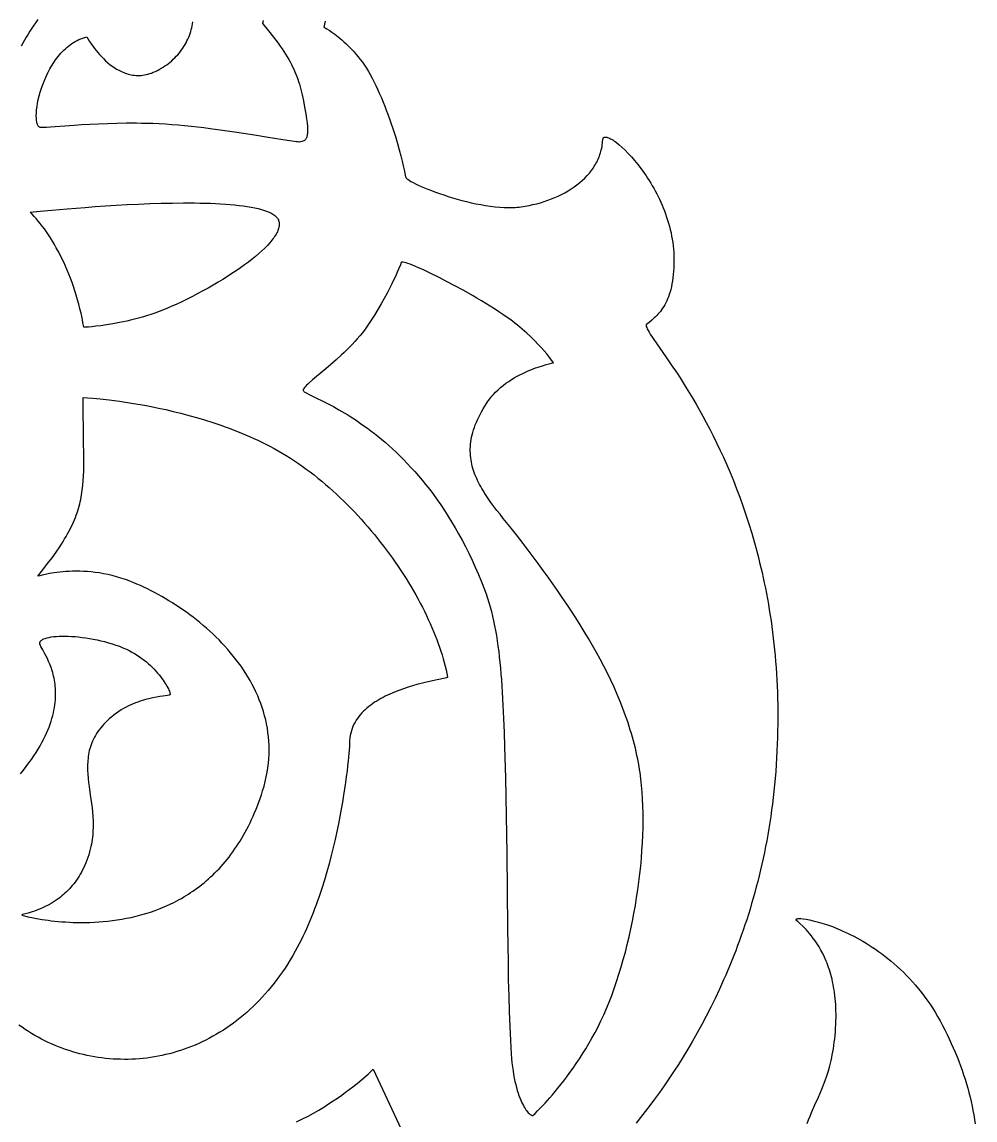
# Model space of a CAD drawing. Extents: x -332 to 348, y -263 to 352.
# Drawn here: x 77.2 to 123.1, y 56 to 108.9 of the extents above; entities that cross this region are included whole.
import ezdxf

# ---------------------------------------------------------------- set-up
doc = ezdxf.new("R2010")
doc.units = 0
doc.layers.add('LAYER_1', color=18, linetype='CONTINUOUS')
doc.layers.add('LAYER_2', color=174, linetype='CONTINUOUS')

msp = doc.modelspace()

# ---------------------------------------------------------------- linework, layer by layer
at = {"layer": 'LAYER_1'}
for points in [[(77.988, 108.974), (77.892, 108.838), (77.798, 108.701), (77.706, 108.561), (77.616, 108.42), (77.527, 108.278), (77.439, 108.134), (77.354, 107.988), (77.27, 107.841), (77.188, 107.692)], [(88.839, 108.939), (88.817, 108.856), (88.81, 108.825), (88.807, 108.8), (88.808, 108.782), (88.813, 108.77), (89.086, 108.435), (89.33, 108.125), (89.442, 107.978), (89.548, 107.835), (89.647, 107.698), (89.741, 107.564), (89.828, 107.433), (89.911, 107.306), (89.988, 107.182), (90.06, 107.059), (90.128, 106.939), (90.192, 106.82), (90.251, 106.702), (90.306, 106.585), (90.358, 106.468), (90.407, 106.35), (90.452, 106.232), (90.495, 106.113), (90.535, 105.992), (90.573, 105.869), (90.609, 105.744), (90.643, 105.616), (90.675, 105.485), (90.706, 105.35), (90.766, 105.067), (90.823, 104.765), (90.881, 104.439), (90.918, 104.207), (90.944, 104.005), (90.96, 103.83), (90.967, 103.68), (90.967, 103.614), (90.965, 103.553), (90.961, 103.498), (90.956, 103.447), (90.949, 103.402), (90.94, 103.36), (90.929, 103.323), (90.917, 103.29), (90.904, 103.261), (90.89, 103.235), (90.874, 103.212), (90.858, 103.193), (90.84, 103.175), (90.822, 103.161), (90.783, 103.137), (90.742, 103.12), (90.699, 103.108), (90.613, 103.087), (90.574, 103.083), (90.516, 103.085), (90.437, 103.091), (90.34, 103.102), (90.092, 103.136), (89.778, 103.186), (88.979, 103.318), (88.506, 103.396), (87.993, 103.478), (87.447, 103.562), (86.874, 103.645), (86.279, 103.724), (85.977, 103.762), (85.671, 103.797), (85.363, 103.831), (85.055, 103.862), (84.746, 103.89), (84.437, 103.915), (84.13, 103.937), (83.824, 103.954), (83.522, 103.968), (83.223, 103.977), (82.979, 103.982), (82.736, 103.984), (82.257, 103.984), (81.791, 103.977), (81.339, 103.964), (80.905, 103.948), (80.492, 103.927), (80.102, 103.905), (79.738, 103.882), (78.599, 103.799), (78.407, 103.786), (78.259, 103.779), (78.156, 103.779), (78.122, 103.781), (78.101, 103.786), (78.076, 103.799), (78.053, 103.816), (78.031, 103.838), (78.011, 103.865), (77.994, 103.897), (77.978, 103.932), (77.964, 103.972), (77.952, 104.015), (77.942, 104.063), (77.933, 104.114), (77.927, 104.168), (77.923, 104.226), (77.919, 104.351), (77.924, 104.488), (77.936, 104.636), (77.956, 104.792), (77.983, 104.957), (78.018, 105.128), (78.061, 105.306), (78.111, 105.487), (78.169, 105.672), (78.235, 105.859), (78.308, 106.046), (78.39, 106.233), (78.479, 106.419), (78.526, 106.511), (78.575, 106.602), (78.627, 106.692), (78.68, 106.781), (78.735, 106.869), (78.792, 106.955), (78.851, 107.039), (78.912, 107.122), (78.975, 107.203), (79.04, 107.282), (79.107, 107.358), (79.176, 107.433), (79.247, 107.505), (79.319, 107.574), (79.394, 107.64), (79.471, 107.704), (79.549, 107.764), (79.63, 107.821), (79.712, 107.875), (79.797, 107.925), (79.883, 107.971), (79.972, 108.014), (80.062, 108.053), (80.155, 108.087), (80.249, 108.117), (80.345, 108.143), (80.41, 108.038), (80.486, 107.919), (80.59, 107.767), (80.651, 107.681), (80.719, 107.59), (80.794, 107.495), (80.874, 107.397), (80.961, 107.298), (81.053, 107.197), (81.151, 107.096), (81.255, 106.997), (81.364, 106.9), (81.478, 106.806), (81.597, 106.717), (81.721, 106.633), (81.785, 106.593), (81.851, 106.555), (81.917, 106.52), (81.984, 106.486), (82.053, 106.454), (82.123, 106.425), (82.193, 106.398), (82.265, 106.373), (82.338, 106.351), (82.412, 106.332), (82.487, 106.317), (82.563, 106.304), (82.64, 106.294), (82.718, 106.288), (82.797, 106.285), (82.877, 106.286), (82.958, 106.29), (83.039, 106.299), (83.122, 106.311), (83.205, 106.328), (83.29, 106.348), (83.375, 106.374), (83.46, 106.403), (83.547, 106.438), (83.646, 106.482), (83.742, 106.528), (83.837, 106.578), (83.929, 106.63), (84.019, 106.685), (84.107, 106.742), (84.192, 106.802), (84.276, 106.865), (84.356, 106.929), (84.435, 106.997), (84.51, 107.066), (84.584, 107.137), (84.654, 107.21), (84.722, 107.285), (84.788, 107.362), (84.85, 107.441), (84.91, 107.522), (84.967, 107.604), (85.022, 107.687), (85.073, 107.772), (85.121, 107.858), (85.167, 107.946), (85.209, 108.035), (85.249, 108.124), (85.285, 108.215), (85.318, 108.307), (85.348, 108.399), (85.375, 108.492), (85.398, 108.586), (85.418, 108.681), (85.434, 108.776), (85.448, 108.871)], [(77.223, 65.872), (77.346, 65.84), (77.507, 65.803), (77.704, 65.761), (77.934, 65.717), (78.196, 65.674), (78.487, 65.632), (78.642, 65.613), (78.804, 65.595), (78.972, 65.578), (79.146, 65.564), (79.326, 65.551), (79.51, 65.541), (79.7, 65.533), (79.894, 65.528), (80.093, 65.526), (80.296, 65.527), (80.503, 65.532), (80.713, 65.54), (80.927, 65.553), (81.144, 65.569), (81.363, 65.591), (81.585, 65.617), (81.809, 65.648), (82.035, 65.685), (82.262, 65.727), (82.491, 65.774), (82.721, 65.828), (82.951, 65.888), (83.182, 65.955), (83.413, 66.029), (83.644, 66.109), (83.875, 66.197), (84.105, 66.292), (84.334, 66.395), (84.562, 66.507), (84.675, 66.565), (84.788, 66.626), (84.901, 66.689), (85.012, 66.754), (85.124, 66.821), (85.235, 66.891), (85.345, 66.963), (85.455, 67.037), (85.564, 67.113), (85.672, 67.192), (85.78, 67.273), (85.886, 67.357), (85.992, 67.443), (86.098, 67.531), (86.202, 67.622), (86.305, 67.716), (86.408, 67.812), (86.509, 67.911), (86.609, 68.012), (86.709, 68.116), (86.807, 68.223), (86.904, 68.332), (87, 68.444), (87.095, 68.559), (87.189, 68.677), (87.281, 68.798), (87.372, 68.922), (87.461, 69.048), (87.55, 69.178), (87.637, 69.31), (87.722, 69.445), (87.806, 69.584), (87.888, 69.726), (87.969, 69.87), (88.049, 70.018), (88.126, 70.169), (88.202, 70.323), (88.277, 70.481), (88.349, 70.641), (88.42, 70.805), (88.489, 70.973), (88.556, 71.143), (88.622, 71.317), (88.685, 71.495), (88.747, 71.676), (88.806, 71.86), (88.873, 72.086), (88.932, 72.311), (88.982, 72.534), (89.024, 72.756), (89.059, 72.976), (89.085, 73.194), (89.104, 73.41), (89.115, 73.625), (89.119, 73.838), (89.116, 74.05), (89.105, 74.259), (89.088, 74.467), (89.064, 74.673), (89.033, 74.877), (88.996, 75.079), (88.953, 75.279), (88.903, 75.477), (88.848, 75.673), (88.786, 75.867), (88.719, 76.059), (88.646, 76.249), (88.568, 76.437), (88.485, 76.622), (88.397, 76.806), (88.303, 76.987), (88.205, 77.165), (88.102, 77.342), (87.995, 77.516), (87.883, 77.687), (87.767, 77.857), (87.648, 78.024), (87.524, 78.188), (87.396, 78.35), (87.265, 78.509), (87.131, 78.666), (86.993, 78.82), (86.852, 78.972), (86.708, 79.121), (86.562, 79.267), (86.412, 79.41), (86.26, 79.551), (86.106, 79.689), (85.95, 79.824), (85.791, 79.956), (85.631, 80.085), (85.468, 80.212), (85.304, 80.335), (85.139, 80.456), (84.972, 80.573), (84.805, 80.688), (84.636, 80.799), (84.466, 80.907), (84.296, 81.012), (84.125, 81.114), (83.953, 81.213), (83.782, 81.308), (83.61, 81.401), (83.439, 81.49), (83.267, 81.575), (83.096, 81.657), (82.925, 81.736), (82.756, 81.811), (82.586, 81.883), (82.418, 81.952), (82.311, 81.993), (82.204, 82.033), (81.991, 82.104), (81.779, 82.168), (81.57, 82.223), (81.363, 82.271), (81.158, 82.312), (80.957, 82.346), (80.759, 82.373), (80.565, 82.394), (80.376, 82.41), (80.19, 82.421), (80.01, 82.427), (79.835, 82.428), (79.665, 82.426), (79.502, 82.42), (79.345, 82.412), (79.194, 82.4), (79.051, 82.386), (78.915, 82.371), (78.787, 82.354), (78.556, 82.317), (78.36, 82.279), (78.203, 82.245), (78.087, 82.216), (77.99, 82.188), (78.238, 82.499), (78.467, 82.795), (78.677, 83.078), (78.87, 83.35), (79.047, 83.611), (79.129, 83.738), (79.208, 83.862), (79.283, 83.985), (79.354, 84.105), (79.421, 84.224), (79.485, 84.341), (79.545, 84.457), (79.602, 84.571), (79.656, 84.684), (79.707, 84.796), (79.754, 84.907), (79.799, 85.017), (79.841, 85.127), (79.879, 85.236), (79.916, 85.344), (79.949, 85.452), (79.98, 85.561), (80.009, 85.669), (80.035, 85.777), (80.059, 85.886), (80.081, 85.995), (80.101, 86.105), (80.118, 86.216), (80.134, 86.327), (80.16, 86.553), (80.18, 86.785), (80.194, 87.022), (80.203, 87.268), (80.207, 87.522), (80.208, 87.785), (80.206, 88.06), (80.196, 88.647), (80.183, 89.291), (80.172, 90.001), (80.169, 90.384), (80.17, 90.786), (80.387, 90.773), (80.647, 90.753), (80.996, 90.72), (81.426, 90.672), (81.669, 90.642), (81.929, 90.607), (82.206, 90.567), (82.497, 90.522), (82.803, 90.471), (83.122, 90.414), (83.452, 90.351), (83.794, 90.281), (84.146, 90.205), (84.507, 90.121), (84.875, 90.03), (85.251, 89.931), (85.632, 89.824), (86.018, 89.708), (86.408, 89.584), (86.604, 89.518), (86.801, 89.451), (86.998, 89.38), (87.195, 89.308), (87.393, 89.233), (87.591, 89.155), (87.788, 89.076), (87.985, 88.993), (88.182, 88.908), (88.379, 88.82), (88.575, 88.73), (88.77, 88.637), (88.964, 88.541), (89.157, 88.443), (89.356, 88.337), (89.553, 88.227), (89.75, 88.113), (89.945, 87.995), (90.139, 87.873), (90.332, 87.747), (90.524, 87.617), (90.715, 87.484), (90.904, 87.347), (91.092, 87.206), (91.279, 87.062), (91.464, 86.914), (91.648, 86.764), (91.83, 86.61), (92.01, 86.454), (92.189, 86.294), (92.366, 86.132), (92.541, 85.967), (92.714, 85.8), (92.885, 85.63), (93.054, 85.457), (93.222, 85.283), (93.387, 85.106), (93.55, 84.928), (93.711, 84.747), (93.87, 84.565), (94.026, 84.381), (94.18, 84.195), (94.332, 84.008), (94.481, 83.819), (94.628, 83.629), (94.772, 83.438), (94.913, 83.246), (95.052, 83.053), (95.188, 82.859), (95.321, 82.664), (95.452, 82.469), (95.579, 82.273), (95.704, 82.076), (95.825, 81.88), (95.944, 81.683), (96.059, 81.485), (96.171, 81.288), (96.28, 81.091), (96.386, 80.894), (96.488, 80.698), (96.587, 80.502), (96.683, 80.306), (96.775, 80.111), (96.863, 79.916), (96.948, 79.723), (97.03, 79.53), (97.107, 79.338), (97.181, 79.148), (97.251, 78.959), (97.317, 78.771), (97.379, 78.584), (97.437, 78.399), (97.491, 78.216), (97.541, 78.035), (97.587, 77.855), (97.629, 77.677), (97.666, 77.502), (97.699, 77.328), (97.697, 77.322), (97.688, 77.315), (97.651, 77.299), (97.589, 77.282), (97.505, 77.262), (96.977, 77.152), (96.623, 77.072), (96.429, 77.025), (96.227, 76.972), (96.017, 76.913), (95.802, 76.848), (95.584, 76.777), (95.363, 76.698), (95.143, 76.612), (95.033, 76.566), (94.924, 76.518), (94.815, 76.468), (94.708, 76.416), (94.602, 76.361), (94.497, 76.305), (94.394, 76.246), (94.293, 76.185), (94.195, 76.122), (94.098, 76.056), (94.004, 75.988), (93.913, 75.917), (93.824, 75.844), (93.739, 75.768), (93.658, 75.69), (93.58, 75.609), (93.505, 75.525), (93.435, 75.439), (93.369, 75.349), (93.308, 75.257), (93.251, 75.162), (93.199, 75.064), (93.153, 74.962), (93.111, 74.858), (93.076, 74.751), (93.046, 74.64), (93.022, 74.527), (93.004, 74.41), (92.992, 74.289), (92.988, 74.166), (92.985, 74.083), (92.98, 73.974), (92.958, 73.678), (92.92, 73.287), (92.895, 73.06), (92.866, 72.813), (92.832, 72.547), (92.793, 72.264), (92.75, 71.964), (92.701, 71.65), (92.647, 71.322), (92.588, 70.982), (92.523, 70.63), (92.452, 70.269), (92.375, 69.899), (92.291, 69.521), (92.202, 69.137), (92.106, 68.748), (92.003, 68.355), (91.893, 67.96), (91.776, 67.564), (91.652, 67.167), (91.52, 66.772), (91.452, 66.575), (91.381, 66.379), (91.308, 66.184), (91.234, 65.989), (91.157, 65.796), (91.079, 65.605), (90.998, 65.415), (90.915, 65.227), (90.83, 65.04), (90.743, 64.856), (90.654, 64.673), (90.563, 64.493), (90.47, 64.316), (90.374, 64.141), (90.256, 63.933), (90.134, 63.729), (90.011, 63.53), (89.884, 63.335), (89.756, 63.145), (89.624, 62.959), (89.491, 62.777), (89.355, 62.6), (89.217, 62.427), (89.077, 62.259), (88.935, 62.095), (88.79, 61.935), (88.644, 61.78), (88.495, 61.629), (88.345, 61.482), (88.193, 61.339), (88.039, 61.201), (87.884, 61.067), (87.727, 60.937), (87.568, 60.812), (87.407, 60.69), (87.245, 60.573), (87.082, 60.46), (86.917, 60.352), (86.751, 60.247), (86.584, 60.147), (86.416, 60.05), (86.246, 59.958), (86.075, 59.87), (85.903, 59.786), (85.731, 59.706), (85.557, 59.63), (85.382, 59.558), (85.207, 59.49), (85.031, 59.426), (84.854, 59.366), (84.676, 59.311), (84.498, 59.259), (84.319, 59.211), (84.14, 59.167), (83.961, 59.127), (83.781, 59.091), (83.601, 59.058), (83.42, 59.03), (83.24, 59.005), (83.059, 58.985), (82.878, 58.968), (82.697, 58.955), (82.516, 58.946), (82.335, 58.941), (82.155, 58.939), (81.974, 58.942), (81.794, 58.948), (81.614, 58.957), (81.435, 58.971), (81.256, 58.988), (81.077, 59.009), (80.899, 59.034), (80.721, 59.062), (80.545, 59.094), (80.369, 59.13), (80.193, 59.169), (80.019, 59.212), (79.845, 59.258), (79.672, 59.308), (79.501, 59.362), (79.33, 59.419), (79.161, 59.48), (78.992, 59.544), (78.825, 59.612), (78.659, 59.684), (78.495, 59.758), (78.332, 59.837), (78.17, 59.919), (78.01, 60.004), (77.851, 60.093), (77.694, 60.185), (77.539, 60.28), (77.385, 60.379), (77.233, 60.482), (77.083, 60.587)], [(77.158, 72.682), (77.302, 72.859), (77.438, 73.033), (77.566, 73.205), (77.687, 73.375), (77.801, 73.542), (77.908, 73.706), (78.008, 73.868), (78.102, 74.028), (78.189, 74.184), (78.27, 74.339), (78.344, 74.49), (78.413, 74.64), (78.476, 74.786), (78.534, 74.93), (78.586, 75.072), (78.632, 75.211), (78.674, 75.348), (78.711, 75.482), (78.743, 75.614), (78.77, 75.743), (78.794, 75.869), (78.812, 75.993), (78.827, 76.115), (78.838, 76.234), (78.846, 76.35), (78.849, 76.465), (78.85, 76.576), (78.847, 76.685), (78.841, 76.792), (78.833, 76.896), (78.822, 76.998), (78.808, 77.097), (78.792, 77.193), (78.774, 77.287), (78.754, 77.379), (78.732, 77.468), (78.708, 77.555), (78.683, 77.639), (78.63, 77.801), (78.572, 77.952), (78.513, 78.093), (78.452, 78.225), (78.392, 78.347), (78.333, 78.459), (78.227, 78.653), (78.145, 78.809), (78.116, 78.872), (78.097, 78.926), (78.092, 78.951), (78.091, 78.975), (78.094, 78.998), (78.1, 79.02), (78.11, 79.042), (78.124, 79.063), (78.141, 79.083), (78.161, 79.102), (78.185, 79.12), (78.212, 79.138), (78.242, 79.154), (78.275, 79.17), (78.35, 79.199), (78.437, 79.225), (78.534, 79.248), (78.642, 79.266), (78.758, 79.281), (78.884, 79.293), (79.018, 79.301), (79.159, 79.305), (79.307, 79.305), (79.461, 79.302), (79.621, 79.294), (79.786, 79.283), (79.955, 79.267), (80.127, 79.248), (80.303, 79.224), (80.482, 79.196), (80.662, 79.164), (80.843, 79.127), (81.025, 79.087), (81.206, 79.042), (81.387, 78.992), (81.566, 78.938), (81.744, 78.879), (81.918, 78.816), (82.09, 78.748), (82.257, 78.676), (82.392, 78.611), (82.523, 78.543), (82.649, 78.47), (82.771, 78.394), (82.889, 78.315), (83.002, 78.233), (83.111, 78.149), (83.215, 78.064), (83.316, 77.976), (83.411, 77.888), (83.503, 77.799), (83.589, 77.71), (83.672, 77.621), (83.749, 77.532), (83.823, 77.445), (83.891, 77.358), (83.955, 77.274), (84.015, 77.191), (84.069, 77.112), (84.119, 77.035), (84.165, 76.961), (84.206, 76.891), (84.241, 76.826), (84.273, 76.764), (84.299, 76.708), (84.32, 76.657), (84.337, 76.612), (84.349, 76.573), (84.356, 76.541), (84.358, 76.515), (84.355, 76.497), (84.352, 76.491), (84.347, 76.486), (84.329, 76.478), (84.304, 76.47), (84.232, 76.454), (84.013, 76.421), (83.87, 76.399), (83.708, 76.372), (83.529, 76.337), (83.336, 76.294), (83.235, 76.269), (83.131, 76.241), (83.025, 76.209), (82.916, 76.175), (82.806, 76.137), (82.694, 76.095), (82.581, 76.049), (82.466, 76), (82.351, 75.946), (82.236, 75.887), (82.121, 75.824), (82.005, 75.756), (81.891, 75.682), (81.777, 75.604), (81.664, 75.519), (81.552, 75.429), (81.449, 75.34), (81.352, 75.251), (81.26, 75.161), (81.174, 75.071), (81.093, 74.982), (81.018, 74.892), (80.948, 74.802), (80.882, 74.711), (80.822, 74.621), (80.766, 74.53), (80.715, 74.439), (80.668, 74.348), (80.625, 74.257), (80.587, 74.165), (80.552, 74.073), (80.521, 73.981), (80.494, 73.889), (80.47, 73.796), (80.45, 73.703), (80.432, 73.61), (80.418, 73.516), (80.407, 73.422), (80.398, 73.328), (80.392, 73.233), (80.388, 73.138), (80.387, 73.043), (80.39, 72.852), (80.4, 72.658), (80.417, 72.463), (80.438, 72.267), (80.463, 72.069), (80.519, 71.666), (80.575, 71.256), (80.6, 71.047), (80.621, 70.837), (80.638, 70.624), (80.648, 70.408), (80.652, 70.19), (80.65, 70.08), (80.647, 69.97), (80.64, 69.858), (80.632, 69.746), (80.62, 69.634), (80.606, 69.52), (80.589, 69.406), (80.569, 69.292), (80.545, 69.176), (80.518, 69.06), (80.481, 68.921), (80.442, 68.786), (80.399, 68.655), (80.354, 68.528), (80.307, 68.405), (80.257, 68.286), (80.205, 68.171), (80.15, 68.06), (80.094, 67.953), (80.035, 67.849), (79.975, 67.749), (79.913, 67.652), (79.849, 67.559), (79.784, 67.469), (79.718, 67.383), (79.65, 67.3), (79.581, 67.22), (79.511, 67.143), (79.44, 67.07), (79.369, 66.999), (79.297, 66.931), (79.224, 66.866), (79.15, 66.804), (79.077, 66.745), (79.003, 66.689), (78.929, 66.635), (78.782, 66.534), (78.636, 66.444), (78.491, 66.362), (78.35, 66.29), (78.212, 66.225), (78.08, 66.168), (77.953, 66.117), (77.833, 66.074), (77.72, 66.036), (77.522, 65.977), (77.259, 65.906), (77.226, 65.896)], [(90.436, 55.931), (90.717, 56.071), (90.989, 56.213), (91.252, 56.357), (91.504, 56.502), (91.747, 56.648), (91.979, 56.794), (92.2, 56.938), (92.411, 57.08), (92.611, 57.22), (92.799, 57.356), (92.976, 57.488), (93.141, 57.615), (93.295, 57.737), (93.436, 57.851), (93.681, 58.058), (93.875, 58.23), (94.016, 58.36), (94.131, 58.472), (96.706, 52.941)]]:
    msp.add_lwpolyline(points, dxfattribs=at)
for points in [[(77.621, 99.702), (78.11, 99.752), (78.673, 99.805), (79.406, 99.87), (80.275, 99.94), (80.751, 99.975), (81.249, 100.008), (81.764, 100.04), (82.294, 100.07), (82.833, 100.096), (83.378, 100.118), (83.925, 100.136), (84.47, 100.147), (85.008, 100.153), (85.535, 100.152), (85.794, 100.148), (86.049, 100.142), (86.299, 100.134), (86.543, 100.124), (86.782, 100.112), (87.015, 100.097), (87.242, 100.08), (87.461, 100.06), (87.672, 100.037), (87.875, 100.012), (88.07, 99.984), (88.255, 99.952), (88.431, 99.918), (88.596, 99.881), (88.751, 99.84), (88.895, 99.796), (89.026, 99.748), (89.088, 99.723), (89.146, 99.697), (89.201, 99.67), (89.253, 99.642), (89.301, 99.613), (89.346, 99.583), (89.388, 99.553), (89.426, 99.521), (89.46, 99.488), (89.491, 99.455), (89.519, 99.42), (89.542, 99.384), (89.562, 99.348), (89.577, 99.31), (89.591, 99.266), (89.6, 99.221), (89.606, 99.175), (89.608, 99.128), (89.606, 99.079), (89.6, 99.03), (89.59, 98.979), (89.577, 98.927), (89.56, 98.874), (89.539, 98.821), (89.515, 98.766), (89.488, 98.71), (89.457, 98.654), (89.423, 98.596), (89.385, 98.538), (89.345, 98.478), (89.301, 98.418), (89.254, 98.358), (89.151, 98.234), (89.036, 98.108), (88.909, 97.979), (88.772, 97.848), (88.624, 97.715), (88.466, 97.581), (88.298, 97.445), (88.121, 97.308), (87.936, 97.17), (87.741, 97.031), (87.539, 96.891), (87.329, 96.752), (87.113, 96.612), (86.889, 96.473), (86.66, 96.334), (86.424, 96.196), (86.183, 96.059), (85.938, 95.923), (85.687, 95.789), (85.433, 95.656), (85.175, 95.525), (84.914, 95.397), (84.65, 95.271), (84.444, 95.177), (84.238, 95.088), (84.032, 95.005), (83.827, 94.926), (83.624, 94.853), (83.423, 94.785), (83.223, 94.721), (83.027, 94.662), (82.834, 94.607), (82.644, 94.557), (82.458, 94.51), (82.276, 94.468), (82.099, 94.428), (81.927, 94.393), (81.761, 94.361), (81.601, 94.332), (81.3, 94.283), (81.029, 94.245), (80.79, 94.216), (80.587, 94.195), (80.424, 94.182), (80.303, 94.173), (80.202, 94.168), (80.163, 94.395), (80.12, 94.619), (80.072, 94.842), (80.021, 95.062), (79.966, 95.28), (79.907, 95.495), (79.844, 95.708), (79.779, 95.918), (79.71, 96.125), (79.638, 96.329), (79.563, 96.529), (79.485, 96.726), (79.405, 96.919), (79.323, 97.109), (79.238, 97.295), (79.152, 97.476), (79.063, 97.654), (78.973, 97.827), (78.881, 97.995), (78.788, 98.159), (78.693, 98.318), (78.598, 98.472), (78.502, 98.621), (78.404, 98.764), (78.307, 98.902), (78.209, 99.034), (78.11, 99.161), (78.012, 99.282), (77.913, 99.396), (77.815, 99.504), (77.718, 99.606)], [(102.804, 92.454), (102.766, 92.508), (102.654, 92.658), (102.57, 92.764), (102.469, 92.888), (102.351, 93.028), (102.216, 93.181), (102.064, 93.346), (101.895, 93.52), (101.711, 93.702), (101.511, 93.889), (101.406, 93.983), (101.296, 94.079), (101.183, 94.174), (101.066, 94.27), (100.945, 94.365), (100.821, 94.46), (100.693, 94.554), (100.562, 94.647), (100.365, 94.782), (100.163, 94.916), (99.958, 95.05), (99.75, 95.182), (99.54, 95.313), (99.327, 95.442), (99.114, 95.569), (98.901, 95.693), (98.476, 95.935), (98.059, 96.164), (97.654, 96.378), (97.267, 96.576), (96.904, 96.754), (96.569, 96.912), (96.269, 97.046), (96.134, 97.104), (96.009, 97.155), (95.896, 97.199), (95.795, 97.236), (95.706, 97.265), (95.631, 97.287), (95.57, 97.301), (95.523, 97.306), (95.506, 97.305), (95.492, 97.303), (95.483, 97.298), (95.477, 97.291), (95.433, 97.178), (95.342, 96.96), (95.28, 96.815), (95.206, 96.65), (95.12, 96.464), (95.023, 96.261), (94.913, 96.041), (94.792, 95.806), (94.658, 95.558), (94.512, 95.299), (94.354, 95.03), (94.183, 94.753), (94, 94.469), (93.903, 94.325), (93.804, 94.18), (93.7, 94.036), (93.591, 93.893), (93.477, 93.753), (93.36, 93.615), (93.239, 93.48), (93.115, 93.347), (92.989, 93.216), (92.861, 93.088), (92.732, 92.963), (92.603, 92.841), (92.344, 92.606), (92.09, 92.384), (91.845, 92.176), (91.4, 91.806), (91.21, 91.646), (91.047, 91.503), (90.977, 91.438), (90.915, 91.379), (90.863, 91.324), (90.82, 91.274), (90.788, 91.23), (90.766, 91.19), (90.759, 91.173), (90.756, 91.156), (90.755, 91.141), (90.757, 91.128), (90.766, 91.11), (90.783, 91.091), (90.808, 91.07), (90.84, 91.048), (90.925, 90.997), (91.038, 90.939), (91.341, 90.792), (91.737, 90.598), (91.965, 90.482), (92.213, 90.35), (92.478, 90.203), (92.759, 90.038), (92.905, 89.949), (93.054, 89.856), (93.207, 89.758), (93.362, 89.655), (93.521, 89.546), (93.682, 89.433), (93.846, 89.314), (94.012, 89.19), (94.181, 89.061), (94.351, 88.925), (94.523, 88.784), (94.697, 88.637), (94.872, 88.483), (95.048, 88.324), (95.226, 88.158), (95.404, 87.985), (95.583, 87.806), (95.762, 87.62), (95.942, 87.428), (96.122, 87.228), (96.302, 87.021), (96.482, 86.806), (96.662, 86.585), (96.841, 86.355), (97.019, 86.118), (97.196, 85.873), (97.372, 85.62), (97.547, 85.359), (97.72, 85.09), (97.892, 84.812), (98.062, 84.526), (98.23, 84.231), (98.396, 83.927), (98.559, 83.615), (98.72, 83.293), (98.878, 82.962), (99.033, 82.622), (99.185, 82.273), (99.333, 81.913), (99.478, 81.544), (99.553, 81.343), (99.623, 81.137), (99.689, 80.927), (99.752, 80.713), (99.81, 80.494), (99.865, 80.271), (99.917, 80.043), (99.965, 79.81), (100.01, 79.573), (100.051, 79.33), (100.09, 79.082), (100.127, 78.829), (100.16, 78.571), (100.191, 78.307), (100.22, 78.038), (100.246, 77.763), (100.271, 77.482), (100.293, 77.196), (100.314, 76.903), (100.333, 76.604), (100.367, 75.987), (100.396, 75.344), (100.421, 74.674), (100.444, 73.976), (100.486, 72.493), (100.509, 71.58), (100.527, 70.664), (100.542, 69.748), (100.553, 68.834), (100.589, 65.268), (100.598, 64.415), (100.61, 63.583), (100.624, 62.775), (100.641, 61.994), (100.663, 61.244), (100.69, 60.527), (100.722, 59.848), (100.741, 59.522), (100.761, 59.207), (100.778, 58.988), (100.799, 58.778), (100.822, 58.579), (100.849, 58.389), (100.878, 58.209), (100.909, 58.038), (100.943, 57.876), (100.978, 57.723), (101.015, 57.579), (101.054, 57.443), (101.094, 57.316), (101.135, 57.197), (101.176, 57.086), (101.219, 56.983), (101.261, 56.887), (101.304, 56.799), (101.346, 56.718), (101.388, 56.644), (101.43, 56.577), (101.47, 56.517), (101.51, 56.463), (101.548, 56.415), (101.584, 56.374), (101.619, 56.338), (101.652, 56.308), (101.682, 56.283), (101.711, 56.264), (101.736, 56.25), (101.758, 56.24), (101.778, 56.236), (101.793, 56.236), (101.806, 56.24), (101.909, 56.339), (102.032, 56.46), (102.194, 56.628), (102.392, 56.84), (102.62, 57.095), (102.744, 57.238), (102.874, 57.391), (103.009, 57.555), (103.148, 57.728), (103.291, 57.911), (103.437, 58.104), (103.586, 58.306), (103.737, 58.517), (103.889, 58.737), (104.042, 58.966), (104.195, 59.203), (104.347, 59.449), (104.498, 59.703), (104.648, 59.965), (104.795, 60.235), (104.939, 60.513), (105.08, 60.798), (105.216, 61.09), (105.348, 61.39), (105.473, 61.697), (105.598, 62.021), (105.718, 62.352), (105.834, 62.691), (105.946, 63.036), (106.053, 63.388), (106.155, 63.745), (106.252, 64.106), (106.345, 64.472), (106.433, 64.842), (106.516, 65.215), (106.594, 65.59), (106.666, 65.967), (106.734, 66.346), (106.796, 66.725), (106.853, 67.105), (106.904, 67.484), (106.95, 67.863), (106.99, 68.24), (107.024, 68.615), (107.053, 68.987), (107.076, 69.356), (107.093, 69.721), (107.104, 70.082), (107.108, 70.438), (107.107, 70.789), (107.099, 71.133), (107.085, 71.471), (107.064, 71.801), (107.037, 72.124), (107.004, 72.438), (106.963, 72.744), (106.941, 72.893), (106.916, 73.039), (106.884, 73.216), (106.85, 73.392), (106.813, 73.568), (106.774, 73.743), (106.733, 73.918), (106.689, 74.093), (106.643, 74.267), (106.595, 74.441), (106.545, 74.615), (106.492, 74.789), (106.438, 74.962), (106.381, 75.134), (106.323, 75.307), (106.262, 75.479), (106.134, 75.822), (105.999, 76.164), (105.857, 76.505), (105.707, 76.844), (105.55, 77.183), (105.387, 77.52), (105.217, 77.857), (105.041, 78.192), (104.859, 78.526), (104.671, 78.86), (104.478, 79.192), (104.279, 79.524), (104.076, 79.854), (103.868, 80.184), (103.655, 80.513), (103.439, 80.841), (103.218, 81.168), (102.994, 81.495), (102.766, 81.821), (102.535, 82.146), (102.301, 82.471), (102.065, 82.795), (101.826, 83.119), (101.342, 83.764), (101.181, 83.974), (101.019, 84.18), (100.696, 84.583), (100.38, 84.975), (100.226, 85.168), (100.076, 85.36), (99.93, 85.55), (99.79, 85.74), (99.656, 85.93), (99.528, 86.12), (99.409, 86.31), (99.352, 86.405), (99.297, 86.501), (99.245, 86.596), (99.195, 86.693), (99.147, 86.789), (99.102, 86.886), (99.06, 86.984), (99.021, 87.082), (98.984, 87.181), (98.95, 87.28), (98.919, 87.38), (98.892, 87.481), (98.867, 87.582), (98.846, 87.684), (98.829, 87.787), (98.815, 87.892), (98.804, 87.997), (98.797, 88.103), (98.794, 88.21), (98.795, 88.318), (98.799, 88.427), (98.808, 88.538), (98.821, 88.65), (98.838, 88.763), (98.86, 88.877), (98.886, 88.993), (98.917, 89.111), (98.952, 89.229), (98.992, 89.35), (99.036, 89.472), (99.086, 89.595), (99.141, 89.72), (99.2, 89.847), (99.265, 89.976), (99.336, 90.106), (99.411, 90.239), (99.492, 90.373), (99.579, 90.509), (99.627, 90.582), (99.678, 90.652), (99.73, 90.721), (99.783, 90.788), (99.838, 90.854), (99.894, 90.918), (100.01, 91.041), (100.13, 91.158), (100.255, 91.268), (100.382, 91.373), (100.512, 91.472), (100.645, 91.565), (100.778, 91.652), (100.912, 91.734), (101.047, 91.811), (101.181, 91.882), (101.314, 91.949), (101.445, 92.01), (101.573, 92.067), (101.699, 92.119), (101.821, 92.167), (101.939, 92.211), (102.052, 92.25), (102.261, 92.318), (102.444, 92.37), (102.594, 92.409), (102.708, 92.435)]]:
    msp.add_lwpolyline(points, close=True, dxfattribs=at)
at = {"layer": 'LAYER_2'}
for points in [[(91.814, 108.903), (91.755, 108.608), (91.821, 108.572), (91.899, 108.525), (92.004, 108.459), (92.131, 108.374), (92.278, 108.268), (92.442, 108.141), (92.529, 108.07), (92.619, 107.994), (92.712, 107.912), (92.808, 107.824), (92.905, 107.731), (93.003, 107.632), (93.103, 107.528), (93.203, 107.418), (93.304, 107.303), (93.405, 107.181), (93.505, 107.054), (93.604, 106.92), (93.703, 106.781), (93.799, 106.636), (93.894, 106.484), (93.986, 106.327), (94.076, 106.163), (94.162, 105.993), (94.256, 105.796), (94.347, 105.599), (94.435, 105.402), (94.52, 105.205), (94.601, 105.009), (94.679, 104.814), (94.754, 104.621), (94.826, 104.43), (94.96, 104.055), (95.082, 103.692), (95.192, 103.344), (95.29, 103.015), (95.377, 102.707), (95.453, 102.423), (95.518, 102.167), (95.572, 101.941), (95.615, 101.748), (95.649, 101.592), (95.686, 101.401), (95.69, 101.386), (95.7, 101.37), (95.715, 101.353), (95.734, 101.333), (95.786, 101.291), (95.855, 101.243), (95.941, 101.191), (96.043, 101.135), (96.159, 101.076), (96.29, 101.013), (96.433, 100.948), (96.588, 100.881), (96.754, 100.813), (96.931, 100.744), (97.117, 100.674), (97.312, 100.604), (97.514, 100.536), (97.723, 100.468), (97.938, 100.402), (98.158, 100.338), (98.381, 100.277), (98.608, 100.219), (98.837, 100.165), (99.068, 100.115), (99.298, 100.071), (99.529, 100.031), (99.758, 99.997), (99.985, 99.97), (100.209, 99.949), (100.428, 99.936), (100.536, 99.932), (100.643, 99.931), (100.748, 99.931), (100.852, 99.934), (100.954, 99.939), (101.054, 99.946), (101.153, 99.956), (101.249, 99.968), (101.436, 99.997), (101.622, 100.031), (101.806, 100.07), (101.988, 100.115), (102.168, 100.164), (102.346, 100.218), (102.521, 100.278), (102.693, 100.342), (102.862, 100.411), (103.027, 100.484), (103.188, 100.563), (103.345, 100.646), (103.497, 100.734), (103.645, 100.826), (103.788, 100.922), (103.925, 101.023), (104.057, 101.129), (104.183, 101.238), (104.303, 101.352), (104.416, 101.47), (104.523, 101.592), (104.574, 101.655), (104.622, 101.719), (104.669, 101.783), (104.715, 101.849), (104.758, 101.916), (104.799, 101.983), (104.838, 102.052), (104.876, 102.121), (104.911, 102.192), (104.944, 102.263), (104.975, 102.336), (105.004, 102.409), (105.031, 102.483), (105.055, 102.558), (105.077, 102.634), (105.097, 102.711), (105.115, 102.789), (105.13, 102.868), (105.143, 102.948), (105.153, 103.028), (105.161, 103.11), (105.166, 103.192), (105.171, 103.227), (105.179, 103.256), (105.193, 103.28), (105.21, 103.299), (105.232, 103.313), (105.258, 103.321), (105.287, 103.325), (105.32, 103.323), (105.357, 103.317), (105.398, 103.306), (105.441, 103.291), (105.488, 103.27), (105.538, 103.245), (105.591, 103.216), (105.646, 103.182), (105.704, 103.144), (105.764, 103.101), (105.826, 103.054), (105.958, 102.949), (106.096, 102.827), (106.24, 102.69), (106.39, 102.538), (106.543, 102.371), (106.698, 102.192), (106.855, 101.998), (107.012, 101.793), (107.091, 101.686), (107.168, 101.575), (107.246, 101.462), (107.322, 101.347), (107.398, 101.228), (107.473, 101.107), (107.546, 100.983), (107.619, 100.857), (107.69, 100.729), (107.759, 100.598), (107.826, 100.465), (107.892, 100.329), (107.956, 100.192), (108.017, 100.052), (108.076, 99.911), (108.133, 99.767), (108.187, 99.622), (108.239, 99.475), (108.287, 99.327), (108.332, 99.176), (108.374, 99.024), (108.413, 98.871), (108.449, 98.717), (108.48, 98.561), (108.508, 98.403), (108.532, 98.245), (108.552, 98.085), (108.567, 97.925), (108.579, 97.763), (108.585, 97.601), (108.588, 97.404), (108.587, 97.216), (108.581, 97.036), (108.572, 96.865), (108.558, 96.701), (108.541, 96.545), (108.52, 96.396), (108.496, 96.254), (108.468, 96.119), (108.437, 95.99), (108.404, 95.868), (108.367, 95.752), (108.328, 95.641), (108.286, 95.537), (108.242, 95.437), (108.196, 95.342), (108.147, 95.253), (108.097, 95.167), (108.045, 95.086), (107.991, 95.009), (107.936, 94.936), (107.879, 94.867), (107.822, 94.8), (107.763, 94.737), (107.704, 94.676), (107.643, 94.617), (107.522, 94.507), (107.399, 94.404), (107.277, 94.306), (107.267, 94.295), (107.26, 94.282), (107.256, 94.267), (107.255, 94.249), (107.257, 94.229), (107.261, 94.206), (107.279, 94.153), (107.307, 94.091), (107.345, 94.018), (107.394, 93.935), (107.451, 93.843), (107.594, 93.628), (107.769, 93.373), (108.207, 92.744), (108.462, 92.369), (108.738, 91.954), (108.882, 91.731), (109.031, 91.498), (109.183, 91.255), (109.338, 91.003), (109.495, 90.739), (109.655, 90.466), (109.817, 90.183), (109.98, 89.889), (110.144, 89.586), (110.309, 89.272), (110.474, 88.948), (110.64, 88.613), (110.804, 88.269), (110.968, 87.914), (111.13, 87.549), (111.29, 87.174), (111.449, 86.788), (111.605, 86.392), (111.758, 85.986), (111.907, 85.57), (112.053, 85.143), (112.195, 84.706), (112.332, 84.259), (112.464, 83.801), (112.529, 83.569), (112.591, 83.333), (112.653, 83.095), (112.713, 82.855), (112.771, 82.612), (112.828, 82.366), (112.883, 82.118), (112.936, 81.867), (112.988, 81.614), (113.038, 81.357), (113.086, 81.099), (113.132, 80.837), (113.176, 80.574), (113.218, 80.307), (113.259, 80.038), (113.297, 79.766), (113.333, 79.492), (113.367, 79.215), (113.398, 78.935), (113.427, 78.653), (113.454, 78.368), (113.479, 78.081), (113.501, 77.791), (113.521, 77.498), (113.538, 77.203), (113.552, 76.905), (113.564, 76.605), (113.573, 76.302), (113.58, 75.996), (113.584, 75.687), (113.584, 75.376), (113.582, 75.063), (113.577, 74.746), (113.57, 74.427), (113.559, 74.106), (113.544, 73.782), (113.527, 73.455), (113.507, 73.125), (113.483, 72.793), (113.456, 72.458), (113.428, 72.149), (113.398, 71.841), (113.364, 71.536), (113.328, 71.233), (113.288, 70.933), (113.246, 70.634), (113.202, 70.338), (113.155, 70.045), (113.105, 69.753), (113.053, 69.464), (112.998, 69.177), (112.941, 68.893), (112.882, 68.611), (112.82, 68.331), (112.756, 68.054), (112.69, 67.778), (112.622, 67.506), (112.552, 67.235), (112.479, 66.967), (112.405, 66.701), (112.328, 66.438), (112.25, 66.176), (112.17, 65.917), (112.088, 65.661), (112.004, 65.407), (111.919, 65.155), (111.831, 64.905), (111.743, 64.658), (111.652, 64.413), (111.561, 64.171), (111.467, 63.931), (111.373, 63.693), (111.277, 63.458), (111.179, 63.225), (111.081, 62.994), (110.981, 62.766), (110.777, 62.316), (110.57, 61.876), (110.359, 61.446), (110.144, 61.025), (109.926, 60.613), (109.705, 60.211), (109.482, 59.819), (109.257, 59.436), (109.03, 59.063), (108.803, 58.699), (108.574, 58.346), (108.346, 58.001), (108.117, 57.667), (107.889, 57.342), (107.661, 57.027), (107.435, 56.721), (107.21, 56.426), (106.988, 56.14), (106.767, 55.864)], [(114.995, 55.847), (115.063, 56.028), (115.135, 56.208), (115.211, 56.386), (115.371, 56.745), (115.538, 57.115), (115.622, 57.307), (115.705, 57.505), (115.787, 57.71), (115.867, 57.924), (115.943, 58.148), (116.017, 58.382), (116.086, 58.629), (116.118, 58.757), (116.15, 58.889), (116.179, 59.024), (116.208, 59.164), (116.234, 59.307), (116.259, 59.454), (116.282, 59.605), (116.304, 59.761), (116.323, 59.921), (116.34, 60.085), (116.356, 60.266), (116.368, 60.443), (116.378, 60.616), (116.384, 60.785), (116.387, 60.951), (116.387, 61.113), (116.384, 61.272), (116.379, 61.427), (116.371, 61.579), (116.36, 61.727), (116.347, 61.872), (116.332, 62.014), (116.314, 62.152), (116.294, 62.287), (116.272, 62.419), (116.248, 62.547), (116.221, 62.673), (116.193, 62.795), (116.164, 62.914), (116.132, 63.03), (116.099, 63.143), (116.065, 63.254), (116.029, 63.361), (115.992, 63.465), (115.953, 63.566), (115.914, 63.665), (115.832, 63.853), (115.746, 64.031), (115.658, 64.198), (115.568, 64.354), (115.477, 64.5), (115.385, 64.637), (115.293, 64.764), (115.202, 64.882), (115.113, 64.991), (115.026, 65.091), (114.943, 65.182), (114.863, 65.266), (114.787, 65.342), (114.653, 65.471), (114.546, 65.572), (114.504, 65.613), (114.471, 65.648), (114.462, 65.662), (114.46, 65.674), (114.466, 65.685), (114.478, 65.694), (114.497, 65.702), (114.523, 65.707), (114.555, 65.711), (114.594, 65.713), (114.689, 65.711), (114.808, 65.701), (114.948, 65.681), (115.109, 65.652), (115.289, 65.613), (115.486, 65.563), (115.7, 65.502), (115.928, 65.428), (116.17, 65.342), (116.296, 65.295), (116.424, 65.244), (116.556, 65.189), (116.689, 65.131), (116.825, 65.069), (116.964, 65.004), (117.104, 64.935), (117.246, 64.863), (117.39, 64.786), (117.535, 64.706), (117.682, 64.621), (117.829, 64.533), (117.978, 64.44), (118.128, 64.344), (118.278, 64.242), (118.428, 64.137), (118.579, 64.027), (118.73, 63.913), (118.881, 63.794), (119.032, 63.67), (119.182, 63.542), (119.332, 63.409), (119.481, 63.271), (119.629, 63.129), (119.776, 62.981), (119.922, 62.828), (120.067, 62.67), (120.209, 62.507), (120.35, 62.338), (120.489, 62.165), (120.626, 61.985), (120.761, 61.801), (120.893, 61.61), (121.023, 61.414), (121.15, 61.213), (121.273, 61.005), (121.394, 60.792), (121.511, 60.573), (121.622, 60.357), (121.729, 60.141), (121.832, 59.926), (121.931, 59.71), (122.027, 59.494), (122.119, 59.279), (122.207, 59.063), (122.292, 58.847), (122.373, 58.631), (122.45, 58.416), (122.523, 58.2), (122.592, 57.985), (122.658, 57.769), (122.72, 57.554), (122.777, 57.338), (122.831, 57.123), (122.881, 56.908), (122.927, 56.693), (122.969, 56.479), (123.007, 56.264), (123.042, 56.05), (123.072, 55.836)]]:
    msp.add_lwpolyline(points, dxfattribs=at)

doc.saveas('drawing.dxf')
